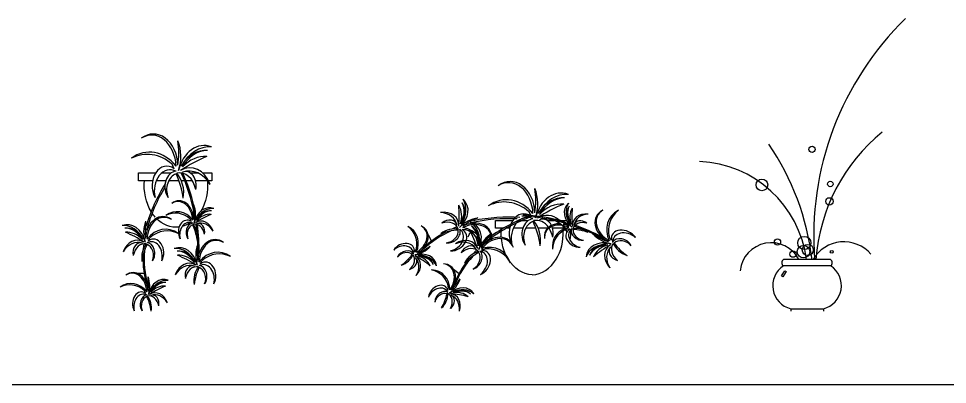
# Model space of a CAD drawing. Header units: millimetres. Extents: x 12377 to 30673, y 89761 to 101952.
# Drawn here: x 20880 to 24415, y 92554 to 93944 of the extents above; entities that cross this region are included whole.
import ezdxf

# ---------------------------------------------------------------- set-up
doc = ezdxf.new("R2010")
doc.units = ezdxf.units.MM
doc.layers.add('www.cad-blocks.net', color=7, linetype='Continuous')

# ---------------------------------------------------------------- blocks, each defined once
blk = doc.blocks.new('A$C7FFB202E')
for p, q in [((171.3, 451.5), (165, 465.3)), ((58.5, 438.1), (113.2, 438.1)), ((58.5, 413.4), (58.5, 438.1)), ((103.2, 413.4), (58.5, 413.4)), ((145.1, 413.4), (114.8, 413.4)), ((132.6, 438.1), (162.6, 438.1)), ((186.7, 413.4), (154.3, 413.4)), ((205, 413.4), (194.6, 413.4)), ((229, 413.4), (209.3, 413.4)), ((222.7, 438.1), (246.2, 438.1)), ((277.7, 413.4), (239.5, 413.4)), ((262.1, 438.1), (291.5, 438.1)), ((291.5, 413.4), (280.8, 413.4)), ((291.5, 438.1), (291.5, 413.4)), ((226.6, 283.7), (222.9, 292)), ((89.9, 222.9), (94.3, 232.6)), ((255.2, 150), (259.6, 159.7)), ((53.9, 120.2), (76.3, 120.2)), ((81.3, 56.3), (77.5, 64.6)), ((102.8, 50.9), (102.8, 51.1))]:
    blk.add_line(p, q)
for centre, major_axis, start_param, end_param in [((105.4, 457.4), (0, 104), -1.521744, 0.511123), ((100, 455), (0, 102.9), -1.524775, 0.438961), ((6.9, 501.2), (0, 237.7), 4.549045, 4.875733), ((109.7, 490), (0, 110.1), 4.301151, 5.182471), ((266.5, 413.2), (0, 111.8), -0.283672, 1.273404), ((93.7, 342.6), (0, 161.4), -0.758889, 0.495879), ((86.1, 306.4), (0, 190.3), -0.582523, 0.357811), ((284.2, 373.3), (0, 147.4), -0.052353, 0.944067), ((271.7, 378.9), (0, 130.8), -0.059037, 0.904266), ((278.4, 375.9), (0, 133.6), 0.00838, 0.918403), ((426.7, -171.9), (0, 691.8), 0.294146, 0.466425), ((269.1, 341.9), (0, 148.5), -0.056876, 0.683741), ((148.5, 397.3), (0, 62.1), -0.508968, 2.207984), ((159, 380.8), (0, 67), -0.375471, 1.881136), ((179.1, 394.3), (0, 49), 0.043664, 2.336475), ((187.9, 367.1), (0, 71.5), -1.314284, 0.154862), ((221.8, 359.8), (0, 94.7), -1.111881, 0.429052), ((219.2, 329.9), (0, 114), -0.888001, 0.244882), ((208.3, 398.3), (0, 44.1), 4.410807, 6.585406), ((186.5, 385), (0, 51.4), 0.234999, 2.069671), ((46.1, 321.8), (0, 207.8), -1.397555, -0.994939), ((140.8, 375.1), (0, 81), 4.494613, 5.594674), ((-109.9, 190), (0, 473.5), -1.314248, -1.01933), ((-100.2, 194.3), (0, 465.2), -1.266186, -1.022023), ((434.1, 81.1), (0, 502.9), 0.876028, 1.189732), ((437.7, 78.7), (0, 502.2), 0.895145, 1.209981), ((187.1, 287.3), (0, 62.4), -1.521744, 0.511123), ((183.9, 285.8), (0, 61.7), -1.524775, 0.438961), ((128, 313.5), (0, 142.6), 4.549045, 4.875733), ((189.7, 306.8), (0, 66.1), 4.301151, 5.182471), ((283.7, 260.7), (0, 67.1), -0.283672, 1.273404), ((294.4, 236.8), (0, 88.4), -0.052353, 0.944067), ((136, 227.1), (0, 72.8), -0.511123, 1.521744), ((139.8, 225.4), (0, 72), -0.438961, 1.524775), ((180.1, 218.4), (0, 96.9), -0.758889, 0.495879), ((175.5, 196.6), (0, 114.2), -0.582523, 0.357811), ((379.9, -90.4), (0, 415.1), 0.294146, 0.466425), ((286.9, 240.1), (0, 78.5), -0.059037, 0.904266), ((290.9, 238.4), (0, 80.1), 0.00838, 0.918403), ((285.3, 217.9), (0, 89.1), -0.056876, 0.683741), ((23.3, 196.1), (0, 78.2), -1.273404, 0.283672), ((10.8, 168.2), (0, 103.2), -0.944067, 0.052353), ((19.6, 172.1), (0, 91.6), -0.904266, 0.059037), ((133, 249.8), (0, 77.1), 1.100715, 1.982034), ((205, 257.7), (0, 166.4), 1.407452, 1.734141), ((144.2, 146.7), (0, 113), -0.495879, 0.758889), ((212.9, 251.2), (0, 37.2), -0.508968, 2.207984), ((219.3, 241.3), (0, 40.2), -0.375471, 1.881136), ((231.3, 249.4), (0, 29.4), 0.043664, 2.336475), ((235.8, 243.8), (0, 30.8), 0.234999, 2.069671), ((151.5, 205.9), (0, 124.7), -1.397555, -0.994939), ((236.6, 233.1), (0, 42.9), -1.314284, 0.154862), ((208.3, 237.9), (0, 48.6), 4.494613, 5.594674), ((257, 228.7), (0, 56.8), -1.111881, 0.429052), ((-109.9, 190), (0, 473.5), 4.689838, 4.893986), ((255.4, 210.7), (0, 68.4), -0.888001, 0.244882), ((248.8, 251.8), (0, 26.5), 4.410807, 6.585406), ((-100.2, 194.3), (0, 465.2), 4.687298, 4.885242), ((14.9, 170), (0, 93.5), -0.918403, -0.00838), ((21.4, 146.2), (0, 103.9), -0.683741, 0.056876), ((-88.9, -213.5), (0, 484.3), -0.466425, -0.294146), ((149.6, 121.3), (0, 133.2), -0.357811, 0.582523), ((54.5, 158.7), (0, 66.3), -0.429052, 1.111881), ((56.4, 137.8), (0, 79.8), -0.244882, 0.888001), ((64, 185.7), (0, 30.9), -0.302221, 1.872379), ((78.3, 163.8), (0, 50), -0.154862, 1.314284), ((111.3, 169.4), (0, 56.7), 0.688511, 1.788572), ((177.5, 132.1), (0, 145.4), 0.994939, 1.397555), ((257.1, 170.9), (0, 245.1), 1.399291, 1.470448), ((261.2, 167.4), (0, 245.1), 1.380233, 1.411878), ((98.5, 173.4), (0, 46.9), 4.402049, 6.658657), ((84.4, 182.9), (0, 34.3), 3.94671, 6.239521), ((79.2, 176.3), (0, 36), 4.213514, 6.048187), ((105.9, 185), (0, 43.4), 4.075201, 6.792154), ((188.5, 123.2), (0, 78.2), -1.273404, 0.283672), ((298.2, 177), (0, 77.1), 1.100715, 1.982034), ((370.3, 184.8), (0, 166.4), 1.407452, 1.734141), ((301.3, 154.2), (0, 72.8), -0.511123, 1.521744), ((305, 152.5), (0, 72), -0.438961, 1.524775), ((261.2, 167.4), (0, 245.1), 1.475108, 1.923738), ((176.1, 95.3), (0, 103.2), -0.944067, 0.052353), ((184.9, 99.2), (0, 91.6), -0.904266, 0.059037), ((180.2, 97.2), (0, 93.5), -0.918403, -0.00838), ((186.7, 73.3), (0, 103.9), -0.683741, 0.056876), ((76.4, -286.4), (0, 484.3), -0.466425, -0.294146), ((309.4, 73.8), (0, 113), -0.495879, 0.758889), ((314.8, 48.5), (0, 133.2), -0.357811, 0.582523), ((257.1, 170.9), (0, 245.1), 1.561238, 1.923738), ((219.8, 85.9), (0, 66.3), -0.429052, 1.111881), ((221.6, 64.9), (0, 79.8), -0.244882, 0.888001), ((263.8, 100.6), (0, 46.9), 4.402049, 6.658657), ((271.1, 112.1), (0, 43.4), 4.075201, 6.792154), ((41.8, 59.9), (0, 62.4), -1.521744, 0.511123), ((38.5, 58.5), (0, 61.7), -1.524775, 0.438961), ((229.3, 112.8), (0, 30.9), -0.302221, 1.872379), ((243.5, 91), (0, 50), -0.154862, 1.314284), ((276.5, 96.6), (0, 56.7), 0.688511, 1.788572), ((342.8, 59.3), (0, 145.4), 0.994939, 1.397555), ((249.7, 110), (0, 34.3), 3.94671, 6.239521), ((244.5, 103.5), (0, 36), 4.213514, 6.048187), ((34.8, -9), (0, 96.9), -0.758889, 0.495879), ((30.2, -30.7), (0, 114.2), -0.582523, 0.357811), ((-17.4, 86.2), (0, 142.6), 4.549045, 4.875733), ((44.4, 79.4), (0, 66.1), 4.301151, 5.182471), ((138.4, 33.4), (0, 67.1), -0.283672, 1.273404), ((149.1, 9.4), (0, 88.4), -0.052353, 0.944067), ((141.6, 12.8), (0, 78.5), -0.059037, 0.904266), ((145.6, 11), (0, 80.1), 0.00838, 0.918403), ((67.6, 23.8), (0, 37.2), -0.508968, 2.207984), ((234.6, -317.7), (0, 415.1), 0.294146, 0.466425), ((111.6, 1.3), (0, 56.8), -1.111881, 0.429052), ((140, -9.4), (0, 89.1), -0.056876, 0.683741), ((73.9, 13.9), (0, 40.2), -0.375471, 1.881136), ((86, 22), (0, 29.4), 0.043664, 2.336475), ((90.4, 16.4), (0, 30.8), 0.234999, 2.069671), ((6.2, -21.5), (0, 124.7), -1.397555, -0.994939), ((91.3, 5.7), (0, 42.9), -1.314284, 0.154862), ((63, 10.5), (0, 48.6), 4.494613, 5.594674), ((110, -16.6), (0, 68.4), -0.888001, 0.244882), ((103.5, 24.4), (0, 26.5), 4.410807, 6.585406)]:
    blk.add_ellipse(centre, major_axis=major_axis, ratio=0.75417, start_param=start_param, end_param=end_param)
at = {"extrusion": (0, 0, -1)}
for start_param, end_param in [(4.034941, 4.829483), (1.460116, 2.234085), (3.851154, 3.986238), (3.039442, 3.816036), (2.458334, 2.485072), (2.659641, 2.943705)]:
    blk.add_ellipse((177.1, 399.3), major_axis=(0, 133.4), ratio=0.75417, start_param=start_param, end_param=end_param, dxfattribs=at)
blk = doc.blocks.new('A$C07960B2B')
for p, q in [((435.2, 300.8), (428.9, 314.6)), ((322.4, 287.4), (377.1, 287.4)), ((322.4, 262.7), (322.4, 287.4)), ((396.5, 287.4), (426.5, 287.4)), ((486.6, 287.4), (510.1, 287.4)), ((529.6, 287.4), (547.4, 287.4)), ((552.6, 287.4), (553.4, 287.4)), ((555.4, 282.7), (555.4, 281.8)), ((555.4, 275.7), (555.4, 274.4)), ((108.7, 241.7), (119.3, 222)), ((216.3, 258.4), (226.9, 259.1)), ((347.5, 262.7), (322.4, 262.7)), ((367.1, 262.7), (357.1, 262.7)), ((409, 262.7), (378.7, 262.7)), ((450.7, 262.7), (418.2, 262.7)), ((487.2, 262.7), (458.6, 262.7)), ((541.6, 262.7), (503.5, 262.7)), ((545.4, 262.7), (544.7, 262.7)), ((558.2, 259.8), (549.1, 260.2)), ((690.3, 224.7), (683.6, 233)), ((65.3, 187.5), (70.9, 194.7)), ((280.3, 192.3), (289.6, 197.3)), ((70.7, 165.9), (70.8, 166)), ((189.1, 132.8), (206.9, 119.2)), ((171.8, 65.6), (173.9, 74.4)), ((185.6, 48.1), (185.7, 48.3))]:
    blk.add_line(p, q)
for centre, major_axis, start_param, end_param in [((369.3, 306.7), (0, 104), -1.521744, 0.511123), ((363.9, 304.3), (0, 102.9), -1.524775, 0.438961), ((270.8, 350.5), (0, 237.7), 4.549045, 4.875733), ((373.6, 339.3), (0, 110.1), 4.301151, 5.182471), ((530.4, 262.5), (0, 111.8), -0.283672, 1.273404), ((161.3, 304.5), (69, 36.9), -1.273404, 0.283672), ((130.8, 302.3), (91, 48.6), -0.944067, 0.052353), ((357.6, 191.9), (0, 161.4), -0.758889, 0.495879), ((350, 155.7), (0, 190.3), -0.582523, 0.357811), ((548.1, 222.6), (0, 147.4), -0.052353, 0.944067), ((535.6, 228.2), (0, 130.8), -0.059037, 0.904266), ((542.3, 225.2), (0, 133.6), 0.00838, 0.918403), ((116.4, 282.6), (91.7, 49), -0.683741, 0.056876), ((-252.9, 210.5), (427.1, 228.2), -0.466425, -0.294146), ((134.3, 299.6), (82.5, 44.1), -0.918403, -0.00838), ((138.3, 296.5), (80.8, 43.1), -0.904266, 0.059037), ((690.6, -322.6), (0, 691.8), 0.294146, 0.466425), ((533, 191.2), (0, 148.5), -0.056876, 0.683741), ((604.5, 300.3), (-59.8, 30.4), -0.283672, 1.273404), ((630.7, 299), (-78.9, 40), -0.052353, 0.944067), ((624.3, 293.8), (-70, 35.5), -0.059037, 0.904266), ((627.7, 296.6), (-71.4, 36.3), 0.00838, 0.918403), ((643.4, 282.4), (-79.4, 40.3), -0.056876, 0.683741), ((961.1, 227.1), (-370.1, 187.9), 0.294146, 0.466425), ((143, 259.4), (58.5, 31.2), -0.429052, 1.111881), ((125.4, 247.9), (70.4, 37.6), -0.244882, 0.888001), ((260.4, 233.1), (68, 36.3), 1.100715, 1.982034), ((301.2, 173.3), (146.8, 78.4), 1.407452, 1.734141), ((253, -116.3), (442.9, 236.6), 0.895145, 1.209981), ((253.4, -112.1), (443.6, 237), 0.876028, 1.189732), ((468, -134.1), (306.3, 398), 0.895145, 1.209981), ((466.6, -130.1), (306.7, 398.5), 0.876028, 1.189732), ((412.4, 246.6), (0, 62.1), -0.508968, 2.207984), ((422.9, 230.1), (0, 67), -0.375471, 1.881136), ((489.4, -82.7), (-422.2, 214.4), -1.314248, -1.01933), ((489.9, -72.1), (-414.8, 210.6), -1.266186, -1.022023), ((485.7, 209.1), (0, 94.7), -0.572369, 0.429052), ((483.1, 179.2), (0, 114), -0.888001, 0.244882), ((472.2, 247.6), (0, 44.1), 5.293084, 6.585406), ((621, 261.9), (-50.7, 25.7), -1.111881, 0.429052), ((636.3, 252.4), (-61, 31), -0.888001, 0.244882), ((707.4, 267.7), (-64.9, 33), -0.511123, 1.521744), ((710.6, 270.3), (-64.2, 32.6), -0.438961, 1.524775), ((782.8, 238.6), (-100.8, 51.2), -0.495879, 0.758889), ((807.8, 231.9), (-118.8, 60.3), -0.357811, 0.582523), ((-35.6, 191.6), (100.7, 53.8), -0.582523, 0.357811), ((-14.2, 197.8), (85.4, 45.6), -0.758889, 0.495879), ((47.1, 226.2), (54.4, 29.1), -1.524775, 0.438961), ((49.8, 224), (55, 29.4), -1.521744, 0.511123), ((171.3, 263.7), (27.2, 14.6), -0.302221, 1.872379), ((158.7, 240.8), (44.1, 23.6), -0.154862, 1.314284), ((249.3, 86.4), (216.2, 115.5), 1.399291, 1.470448), ((241.7, 219.7), (64.2, 34.3), -0.511123, 1.521744), ((242, 215.6), (63.5, 33.9), -0.438961, 1.524775), ((184.2, 197.2), (62.9, 81.8), -0.944067, 0.052353), ((211.1, 211.7), (47.7, 62), -1.273404, 0.283672), ((188.6, 196.1), (57, 74.1), -0.918403, -0.00838), ((193.6, 194.9), (55.8, 72.6), -0.904266, 0.059037), ((443, 243.6), (0, 49), 0.043664, 2.336475), ((450.4, 234.2), (0, 51.4), 0.234999, 2.069671), ((310, 171.1), (0, 207.8), -1.397555, -0.994939), ((451.8, 216.4), (0, 71.5), -0.804875, 0.154862), ((404.7, 224.4), (0, 81), 4.494613, 5.594674), ((537.1, 226.2), (-55.6, 28.3), -1.045171, 0.511123), ((536.9, 222.6), (-55, 27.9), -1.137033, 0.438961), ((472.2, 247.6), (0, 44.1), 4.410807, 5.20217), ((520.9, 237.3), (-58.9, 29.9), 4.301151, 5.182471), ((486.9, 185.3), (-127.2, 64.6), 4.549045, 4.875733), ((485.7, 209.1), (0, 94.7), -0.69976, -0.651694), ((485.7, 209.1), (0, 94.7), -1.111881, -0.793488), ((537.1, 226.2), (-55.6, 28.3), -1.521744, -1.197451), ((536.9, 222.6), (-55, 27.9), -1.524775, -1.257198), ((595.4, 188.7), (-86.4, 43.9), -0.758889, -0.626439), ((607.9, 245.8), (-38.2, 19.4), -1.314284, 0.154862), ((596.7, 265.1), (-23.6, 12), 4.410807, 6.585406), ((489.4, -82.7), (-422.2, 214.4), 4.689838, 4.893986), ((489.9, -72.1), (-414.8, 210.6), 4.687298, 4.885242), ((248, 81.2), (216.2, 115.5), 1.475108, 1.923738), ((249.3, 86.4), (216.2, 115.5), 1.561238, 1.923738), ((179.2, 214.4), (50, 26.7), 0.688511, 1.788572), ((177.5, 138.3), (128.3, 68.5), 0.994939, 1.397555), ((178.4, 244.4), (30.2, 16.1), 3.94671, 6.239521), ((170.2, 245.9), (31.7, 16.9), 4.213514, 6.048187), ((176.7, 227.5), (41.4, 22.1), 4.402049, 6.658657), ((190.4, 226.4), (38.3, 20.5), 4.075201, 6.792154), ((248, 81.2), (216.2, 115.5), 1.380233, 1.411878), ((174.7, 174.6), (99.7, 53.3), -0.495879, 0.758889), ((154.8, 157.9), (117.5, 62.8), -0.357811, 0.582523), ((-127.6, -44.5), (295.4, 383.8), -0.466425, -0.294146), ((179.2, 173.3), (63.4, 82.4), -0.683741, 0.056876), ((330.8, 187.4), (47, 61.1), 1.100715, 1.982034), ((392.7, 149.7), (101.5, 131.9), 1.407452, 1.734141), ((451.8, 216.4), (0, 71.5), -1.314284, -0.856719), ((595.4, 188.7), (-86.4, 43.9), -0.596165, 0.495879), ((612.7, 174.8), (-101.8, 51.7), -0.53436, 0.357811), ((436.8, 248.6), (0, 133.4), 4.034941, 4.75546), ((436.8, 248.6), (0, 133.4), 4.792452, 4.817763), ((581, 232.9), (-33.2, 16.9), -0.508968, 2.207984), ((612.7, 174.8), (-101.8, 51.7), -0.582523, -0.552184), ((592.6, 234), (-35.9, 18.2), -0.375471, 1.881136), ((590.9, 248.5), (-26.2, 13.3), 0.043664, 2.336475), ((597.9, 249.9), (-27.5, 14), 0.234999, 2.069671), ((590.8, 222.7), (-43.4, 22), 4.494613, 5.594674), ((593.6, 157.6), (-111.1, 56.4), -1.397555, -0.994939), ((711.4, 343.1), (-148.4, 75.4), 1.407452, 1.734141), ((685.8, 275.3), (-68.7, 34.9), 1.100715, 1.982034), ((731.3, 221.8), (-38.7, 19.7), 4.075201, 6.792154), ((738.3, 210), (-41.8, 21.2), 4.402049, 6.658657), ((30.2, 184.3), (32.8, 17.5), -0.508968, 2.207984), ((24.4, 174), (35.5, 19), -0.375471, 1.881136), ((213.1, 163), (40.4, 52.6), -0.429052, 1.111881), ((201.8, 145.3), (48.7, 63.2), -0.244882, 0.888001), ((237.1, 178.6), (18.8, 24.5), -0.302221, 1.872379), ((319.3, 167.5), (44.4, 57.7), -0.511123, 1.521744), ((321.3, 163.9), (43.9, 57.1), -0.438961, 1.524775), ((276.8, 98.8), (68.9, 89.6), -0.495879, 0.758889), ((684, 153.2), (-69.8, 35.4), -1.273404, 0.283672), ((703.3, 129.4), (-92, 46.7), -0.944067, 0.052353), ((703.7, 139), (-81.6, 41.5), -0.904266, 0.059037), ((703.5, 133.9), (-83.4, 42.3), -0.918403, -0.00838), ((998.4, -132.3), (-431.8, 219.3), -0.466425, -0.294146), ((727.7, 128.9), (-92.7, 47.1), -0.683741, 0.056876), ((731.5, 164.1), (-59.1, 30), -0.429052, 1.111881), ((737.7, 187.6), (-44.6, 22.6), -0.154862, 1.314284), ((723.5, 201.7), (-30.6, 15.5), 3.94671, 6.239521), ((747.6, 219.6), (-50.6, 25.7), 0.688511, 1.788572), ((727, 194.1), (-32.1, 16.3), 4.213514, 6.048187), ((810.9, 261.7), (-129.7, 65.8), 0.994939, 1.397555), ((37.3, 167.2), (25.9, 13.8), 0.043664, 2.336475), ((34.4, 160.6), (27.2, 14.5), 0.234999, 2.069671), ((-38.7, 217.1), (109.9, 58.7), -1.397555, -0.994939), ((16.3, 182.1), (42.9, 22.9), 4.494613, 5.594674), ((25.4, 154.8), (37.8, 20.2), -1.314284, 0.154862), ((68.3, 231), (58.3, 31.1), 4.301151, 5.182471), ((72, 126.3), (59.2, 31.6), -0.283672, 1.273404), ((45.1, 288.6), (125.8, 67.2), 4.549045, 4.875733), ((55.9, 105.6), (78, 41.7), -0.052353, 0.944067), ((55.3, 113.8), (69.2, 37), -0.059037, 0.904266), ((235, 152.6), (30.5, 39.6), -0.154862, 1.314284), ((264.6, 136.9), (34.6, 45), 0.688511, 1.788572), ((294.3, 66.9), (88.7, 115.2), 0.994939, 1.397555), ((381.1, 49.1), (149.5, 194.2), 1.399291, 1.470448), ((251.5, 163.9), (20.9, 27.2), 3.94671, 6.239521), ((243.4, 161.9), (21.9, 28.5), 4.213514, 6.048187), ((382.1, 43.9), (149.5, 194.2), 1.380233, 1.411878), ((256.9, 147.9), (28.6, 37.2), 4.402049, 6.658657), ((269.8, 152.5), (26.5, 34.4), 4.075201, 6.792154), ((265.6, 75.5), (81.2, 105.6), -0.357811, 0.582523), ((751, 156.3), (-71.1, 36.1), -0.244882, 0.888001), ((711.7, 184.8), (-27.5, 14), -0.302221, 1.872379), ((47.6, 152.9), (23.4, 12.5), 4.410807, 6.585406), ((14.5, 127.8), (60.3, 32.2), -0.888001, 0.244882), ((31.1, 134.8), (50.1, 26.8), -1.111881, 0.429052), ((-192.4, -123.9), (366.1, 195.6), 0.294146, 0.466425), ((55.6, 109.5), (70.7, 37.8), 0.00838, 0.918403), ((35, 104.8), (78.6, 42), -0.056876, 0.683741), ((139.3, 93.3), (37.6, 48.9), -1.524775, 0.438961), ((142.7, 92.5), (38.1, 49.4), -1.521744, 0.511123), ((381.1, 49.1), (149.5, 194.2), 1.561238, 1.923738), ((382.1, 43.9), (149.5, 194.2), 1.475108, 1.923738), ((436.8, 248.6), (0, 133.4), 3.162564, 4.034941), ((95.1, 42.2), (59.1, 76.8), -0.758889, 0.495879), ((78.2, 27.8), (69.6, 90.5), -0.582523, 0.357811), ((156.7, 106.4), (40.3, 52.4), 4.301151, 5.182471), ((111.9, 149.4), (87, 113), 4.549045, 4.875733), ((141.2, 48.2), (22.7, 29.5), -0.508968, 2.207984), ((140.1, 36.5), (24.5, 31.9), -0.375471, 1.881136), ((154.7, 35.5), (17.9, 23.3), 0.043664, 2.336475), ((203.1, 12.5), (40.9, 53.2), -0.283672, 1.273404), ((197, -12.9), (53.9, 70.1), -0.052353, 0.944067), ((193.1, -5.7), (47.9, 62.2), -0.059037, 0.904266), ((195.1, -9.5), (48.9, 63.5), 0.00838, 0.918403), ((178.3, -22.3), (54.3, 70.6), -0.056876, 0.683741), ((154.8, 28.3), (18.8, 24.4), 0.234999, 2.069671), ((129.4, 40.4), (29.7, 38.5), 4.494613, 5.594674), ((64.9, 49.7), (76, 98.8), -1.397555, -0.994939), ((148.9, 19.4), (26.1, 34), -1.314284, 0.154862), ((65.2, -324.3), (253.2, 328.9), 0.294146, 0.466425), ((162.3, 3.5), (34.7, 45), -1.111881, 0.429052), ((170, 26.8), (16.1, 21), 4.410807, 6.585406), ((150.1, -9.8), (41.7, 54.2), -0.888001, 0.244882)]:
    blk.add_ellipse(centre, major_axis=major_axis, ratio=0.75417, start_param=start_param, end_param=end_param)
at = {"extrusion": (0, 0, -1)}
for centre, major_axis, start_param, end_param in [((432.7, 268), (-119, 60.4), 2.458334, 2.485072), ((356.5, 225.6), (117.7, 62.9), 3.851154, 3.986238), ((441, 248.6), (0, 133.4), 4.602302, 4.744343), ((441, 248.6), (0, 133.4), 4.787125, 4.817763), ((432.7, 268), (-119, 60.4), 2.659641, 2.943705), ((441, 248.6), (0, 133.4), 4.172544, 4.570173), ((441, 248.6), (0, 133.4), 3.162564, 4.034941)]:
    blk.add_ellipse(centre, major_axis=major_axis, ratio=0.75417, start_param=start_param, end_param=end_param, dxfattribs=at)
blk = doc.blocks.new('A$C5B6030CA')
for p, q in [((498.6, 196.4), (319.6, 196.4)), ((498.6, 172.4), (319.6, 172.4)), ((347, 9.5), (347, 0)), ((347, 9.5), (471.2, 9.5)), ((471.2, 9.5), (471.2, 0))]:
    blk.add_line(p, q)
blk.add_lwpolyline([(324.1, 154.1), (329.9, 150.3), (317.1, 130.5), (311.3, 134.3)], close=True)
for centre, radius in [((428.4, 615.2), 11.9), ((237.3, 480.1), 22.1), ((497.6, 483.4), 10.4), ((494.3, 417.6), 14), ((398.7, 259.5), 25.1), ((296.6, 262.8), 11.9), ((395.4, 226.6), 23.8), ((411.9, 233.1), 21.1), ((355.9, 216.7), 11.9), ((503.2, 225.6), 5.48)]:
    blk.add_circle(centre, radius)
for centre, radius, start, end in [((1583.6, 286.9), 1149.1, 134.0756, 184.5176), ((1128.9, 147.3), 687.6, 129.0949, 175.912), ((-539.6, 83.9), 974.1, 6.6303, 34.4499), ((-17.8, 141.2), 428.2, 7.401, 87.6159), ((272.9, 141.7), 118.7, 27.4055, 174.0125), ((549.5, 128.3), 135.7, 40.6349, 149.903), ((328.7, 183.7), 15.6, 125.8294, 229.9987), ((489.5, 183.7), 15.6, 310.0013, 54.1706), ((368.4, 96.8), 89.9, 122.8708, 256.2646), ((449.8, 96.8), 89.9, 283.7354, 57.1292)]:
    blk.add_arc(centre, radius, start, end)
blk = doc.blocks.new('FORMAT')
at = {"layer": 'www.cad-blocks.net', "color": 155, "true_color": 0x546d8e}
blk.add_line((13495.8, 92553.6), (30672.7, 92553.6), dxfattribs=at)

msp = doc.modelspace()

# ---------------------------------------------------------------- block references
msp.add_blockref('A$C5B6030CA', (23471.8, 92831.9))
at = {"xscale": 1.2, "yscale": 1.2, "zscale": 1.2}
for name, p in [('A$C7FFB202E', (21266.5, 92831.9)), ('A$C07960B2B', (22308.3, 92831.9))]:
    msp.add_blockref(name, p, dxfattribs=at)
at = {"layer": 'www.cad-blocks.net'}
msp.add_blockref('FORMAT', (0, 0), dxfattribs=at)

doc.saveas('drawing.dxf')
